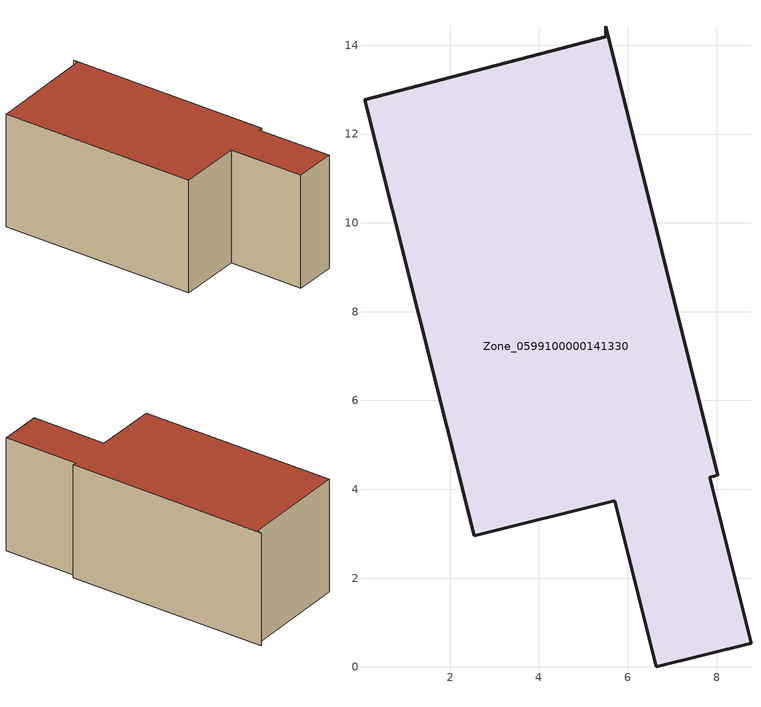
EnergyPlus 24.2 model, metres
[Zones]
Zone_0599100000141330
 floor ground (C_G): 8.78,0.53 6.65,0 5.71,3.74 2.54,2.95 0.07,12.77 5.5,14.19 5.5,14.43 8.03,4.32 7.85,4.27 z0
 wall outside (C_F): 6.65,0 8.78,0.53 7.85,4.27 8.03,4.32 5.5,14.43 5.5,14.19 0.07,12.77 2.54,2.95 5.71,3.74 6.65,0 z0:5.89
 roof outside (C_R): 7.85,4.27 8.03,4.32 5.5,14.43 5.5,14.19 0.07,12.77 2.54,2.95 5.71,3.74 6.65,0 8.78,0.53 z5.89
[BUILDING]
Pand.0599100000141330: North Axis=0; Terrain=City; Loads Convergence Tolerance Value=0.04; Temperature Convergence Tolerance Value=0.4; Solar Distribution=FullExterior; Maximum Number of Warmup Days=25; Minimum Number of Warmup Days=1
[Site:Location]
Rotterdam.The.Hague.AP_ZH_NLD Design_Conditions: Latitude=51.96; Longitude=4.45; Time Zone=1; Elevation=-4.5
[SITE:GROUNDTEMPERATURE:BUILDINGSURFACE]
18, 18, 18, 18, 18, 18, 18, 18, 18, 18, 18, 18
[MATERIAL] Thermal Absorptance=0.9; Solar Absorptance=0.7; Visible Absorptance=0.7
Name | Roughness | Thickness | Conductivity | Density | Specific Heat
G.TC.1975-1991 | MediumSmooth | 0.15 | 0.288461 | 540 | 1210
F.TC.1975-1991 | Rough | 0.3 | 0.230769 | 1920 | 840
R.TC.1975-1991 | MediumRough | 0.2 | 0.153846 | 1500 | 1000
[CONSTRUCTION]
C_G: G.TC.1975-1991
C_F: F.TC.1975-1991
C_R: R.TC.1975-1991
[ZONE]
Zone_0599100000141330: Type=1; Multiplier=1; Ceiling Height=Autocalculate; Volume=Autocalculate; Floor Area=autocalculate; Part of Total Floor Area=Yes
[ZONEINFILTRATION:DESIGNFLOWRATE]
Infil_Zone_0599100000141330: Zone or ZoneList or Space or SpaceList=Zone_0599100000141330; Schedule=AlwaysOn; Design Flow Rate Calculation Method=Flow/Area; Flow Rate per Floor Area=0.003; Constant Term Coefficient=1; Temperature Term Coefficient=0; Velocity Term Coefficient=0; Velocity Squared Term Coefficient=0
[HVACTEMPLATE:ZONE:IDEALLOADSAIRSYSTEM]
Zone_0599100000141330: Maximum Heating Supply Air Temperature=50; Minimum Cooling Supply Air Temperature=13; Maximum Heating Supply Air Humidity Ratio=0.0156; Minimum Cooling Supply Air Humidity Ratio=0.0077; Heating Limit=NoLimit; Cooling Limit=NoLimit; Dehumidification Control Type=ConstantSensibleHeatRatio; Cooling Sensible Heat Ratio=0.7; Dehumidification Setpoint=60; Humidification Control Type=None; Humidification Setpoint=30; Outdoor Air Method=None; Outdoor Air Flow Rate per Person=0.00944; Outdoor Air Flow Rate per Zone Floor Area=0; Outdoor Air Flow Rate per Zone=0; Demand Controlled Ventilation Type=None; Outdoor Air Economizer Type=NoEconomizer; Heat Recovery Type=None; Sensible Heat Recovery Effectiveness=0.7; Latent Heat Recovery Effectiveness=0.65
[ZONECONTROL:THERMOSTAT]
ThermostatControl_Zone_0599100000141330: Zone or ZoneList=Zone_0599100000141330; Control Type Schedule=DualSetpointControlType; Control 1=Thermostat_Zone_0599100000141330; Temperature Difference Between Cutout And Setpoint=0
[THERMOSTATSETPOINT:DUALSETPOINT]
Thermostat_Zone_0599100000141330: Heating Setpoint Temperature Schedule=HeatingSetpoint_Zone_0599100000141330; Cooling Setpoint Temperature Schedule=CoolingSetpoint_Zone_0599100000141330
[SCHEDULE:COMPACT]
HeatingSetpoint_Zone_0599100000141330: Through: 12/31, For: AllDays, Until: 24:00, 21
CoolingSetpoint_Zone_0599100000141330: Through: 12/31, For: AllDays, Until: 24:00, 24
DualSetpointControlType: Through: 12/31, For: AllDays, Until: 24:00, 4
AlwaysOn: Through: 12/31, For: AllDays, Until: 24:00, 1
